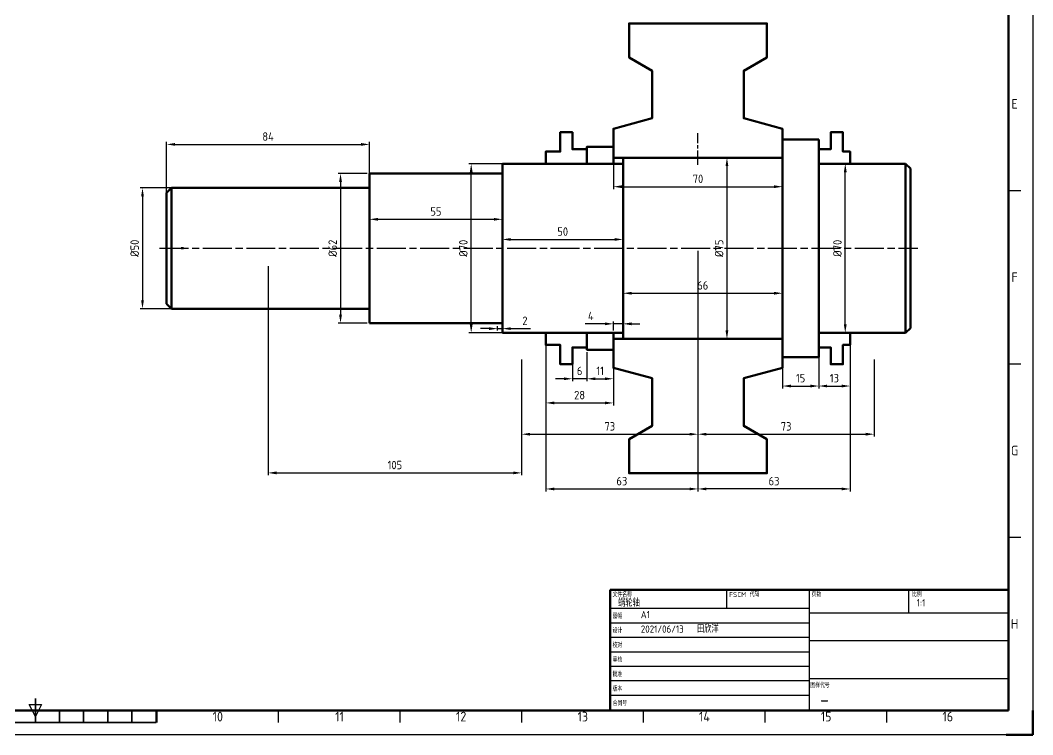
# Paper-space layout '轴设计图' of a CAD drawing. Header units: millimetres. Extents: x -5 to 836, y -17 to 577.
# Drawn here: x 416.8 to 836, y -17 to 278.7 of the extents above; entities that cross this region are included whole.
import ezdxf
from ezdxf.enums import TextEntityAlignment as Align

# ---------------------------------------------------------------- set-up
doc = ezdxf.new("R2010")
doc.units = ezdxf.units.MM
doc.linetypes.add('AM_ISO08W050', pattern=[18, 12, -1.5, 3, -1.5])
doc.linetypes.add('AM_ISO08W050x2', pattern=[9, 6, -0.75, 1.5, -0.75])
for name, color, linetype, lineweight in [('AM_0', 7, 'Continuous', 50), ('AM_5', 7, 'Continuous', 25), ('AM_7', 4, 'AM_ISO08W050', 25), ('AM_BOR', 7, 'Continuous', 50)]:
    doc.layers.add(name, color=color, linetype=linetype, lineweight=lineweight)
doc.styles.add('ACGBTS', font='isocp.shx', dxfattribs={"bigfont": 'gbcbig.shx'})
doc.styles.add('ACISOTS', font='isocp.shx', dxfattribs={"bigfont": 'gbcbig.shx'})
doc.styles.get("Standard").update_dxf_attribs({"font": 'ISOCP.SHX', "bigfont": 'gbcbig.shx'})
doc.dimstyles.new('AM_GB$0', dxfattribs={"dimtxt": 3.5, "dimasz": 3.5, "dimexe": 1, "dimexo": 1, "dimgap": 1.5, "dimtad": 1, "dimdsep": 46, "dimtxsty": 'Standard', "dimcen": 0, "dimclrd": 256, "dimclre": 256, "dimclrt": 7, "dimadec": 0, "dimazin": 2, "dimtp": 0.1, "dimtm": 0.1, "dimtfac": 0.71, "dimtdec": 3, "dimtmove": 0, "dimatfit": 3, "dimfxl": 1, "dimlwd": -1, "dimlwe": -1, "dimarcsym": 0})

# ---------------------------------------------------------------- blocks, each defined once
blk = doc.blocks.new('GB_A1_A')
for p, q in [((831, 10), (831, 584)), ((25, 10), (831, 10))]:
    blk.add_line(p, q)
at = {"layer": 'AM_BOR', "color": 1, "lineweight": 25}
for p, q in [((841, 594), (841, 0)), ((831, 225.25), (836, 225.25)), ((831, 153.5), (836, 153.5)), ((831, 81.75), (836, 81.75)), ((428, 7.5), (425.5, 12.5)), ((425.5, 12.5), (430.5, 12.5)), ((430.5, 12.5), (428, 7.5)), ((478.375, 5), (478.375, 10)), ((528.75, 5), (528.75, 10)), ((579.125, 5), (579.125, 10)), ((629.5, 5), (629.5, 10)), ((679.875, 5), (679.875, 10)), ((730.25, 5), (730.25, 10)), ((780.625, 5), (780.625, 10)), ((841, 0), (0, 0))]:
    blk.add_line(p, q, dxfattribs=at)
at = {"layer": 'AM_BOR', "color": 2, "lineweight": 35}
for p, q in [((428, 10), (428, 15)), ((428, 10), (428, 5)), ((438, 10), (438, 5)), ((448, 10), (448, 5)), ((458, 10), (458, 5)), ((468, 10), (468, 5)), ((478, 10), (478, 5)), ((378, 5), (478, 5))]:
    blk.add_line(p, q, dxfattribs=at)
at = {"layer": 'AM_BOR'}
for q in [(841, 10), (830, 0)]:
    blk.add_line((841, 0), q, dxfattribs=at)
at = {"layer": 'AM_BOR', "color": 1, "lineweight": 25, "style": 'ACISOTS'}
for s, p in [('E', (833.5, 261.125)), ('F', (833.5, 189.375)), ('G', (833.5, 117.625)), ('H', (833.5, 45.875)), ('10', (503.5625, 7.5)), ('11', (553.9375, 7.5)), ('12', (604.3125, 7.5)), ('13', (654.6875, 7.5)), ('14', (705.0625, 7.5)), ('15', (755.4375, 7.5)), ('16', (805.8125, 7.5))]:
    blk.add_text(s, height=4, dxfattribs=at).set_placement(p, align=Align.MIDDLE)
blk = doc.blocks.new('GB_TITLEA')
for p, q in [((0, 50), (-165, 50)), ((-165, 0), (-165, 50)), ((0, 0), (0, 50)), ((0, 0), (-165, 0))]:
    blk.add_line(p, q)
at = {"layer": 'AM_BOR', "color": 1, "lineweight": 25}
for p, q in [((-116.86, 50), (-116.86, 42.38)), ((-82.5, 0), (-82.5, 50)), ((-41.25, 40.35), (-41.25, 50)), ((-165, 42.38), (-82.5, 42.38)), ((-165, 42), (-165, 30)), ((0, 40.35), (-82.5, 40.35)), ((-165, 36.38), (-82.5, 36.38)), ((-165, 30.38), (-82.5, 30.38)), ((-82.5, 29.01), (0, 29.01)), ((-165, 24.38), (-82.5, 24.38)), ((-165, 18.38), (-82.5, 18.38)), ((-82.5, 13.29), (0, 13.29)), ((-165, 12.38), (-82.5, 12.38)), ((-165, 6.38), (-82.5, 6.38))]:
    blk.add_line(p, q, dxfattribs=at)
at = {"layer": 'AM_BOR', "color": 1, "lineweight": 25, "style": 'ACGBTS'}
for s, p in [('文件名称', (-163.97, 47.04)), ('FSCM 代码', (-115.7, 47.04)), ('页数', (-81.55, 47.11)), ('比例', (-39.97, 47.11)), ('图幅', (-163.97, 38.14)), ('设计', (-163.97, 32.14)), ('校对', (-163.97, 26.05)), ('审核', (-163.97, 20.08)), ('批准', (-163.97, 13.99)), ('版本', (-163.97, 7.99)), ('图样代号', (-82.12, 9.41)), ('合同号', (-163.97, 1.99))]:
    blk.add_text(s, height=2, dxfattribs=at).set_placement(p)
at = {"layer": 'AM_BOR', "color": 2, "lineweight": 35, "style": 'ACGBTS'}
for tag, p, height in [('GEN-TITLE-DWG{13.6}', (-161.69, 43.04), 3), ('GEN-TITLE-FSCM{8.6}', (-113.32, 43.04), 3), ('GEN-TITLE-SHEET{11.8}', (-79.67, 43.11), 3), ('GEN-TITLE-SCA{12.7}', (-38.05, 43.13), 3), ('GEN-TITLE-SIZ{22.6}', (-152.3, 38.23), 3), ('GEN-TITLE-DAT{7.1}', (-152.3, 32.23), 3), ('GEN-TITLE-NAME{14.9}', (-129.04, 32.23), 3), ('GEN-TITLE-DACT{21}', (-78.21, 33.14), 3.5), ('GEN-TITLE-CHKD{7.1}', (-152.3, 26.14), 3), ('GEN-TITLE-CHKM{14.9}', (-129.04, 26.14), 3), ('GEN-TITLE-DES1{12.3}', (-78.24, 20.94), 6), ('GEN-TITLE-APPD{7.1}', (-152.3, 20.17), 3), ('GEN-TITLE-APPM{14.9}', (-129.04, 20.17), 3), ('GEN-TITLE-ISSD{7.1}', (-152.3, 14.08), 3), ('GEN-TITLE-ISSM{14.9}', (-129.04, 14.08), 3), ('GEN-TITLE-DES2{24.5}', (-78.21, 15.44), 3), ('GEN-TITLE-REV{22.6}', (-152.3, 8.08), 3), ('GEN-TITLE-CTRN{19.4}', (-152.3, 2.08), 3.5)]:
    blk.add_attdef(tag, p, '', height=height, dxfattribs=at)
at = {"layer": 'AM_BOR', "style": 'ACGBTS'}
blk.add_attdef('GEN-TITLE-NR{12.3}', (-78.08, 1.63), '', height=6, dxfattribs=at)
blk = doc.blocks.new('*D99')
at = {"layer": 'AM_5', "linetype": 'ByBlock', "transparency": 16777216}
for p, q in [((517.37, 209.32), (466.37, 209.32)), ((467.37, 205.82), (467.37, 162.82)), ((517.37, 159.32), (466.37, 159.32))]:
    blk.add_line(p, q, dxfattribs=at)
at = {"layer": 'AM_5', "transparency": 16777216}
for points in [[(466.79, 205.82), (467.95, 205.82), (467.37, 209.32)], [(466.79, 162.82), (467.95, 162.82), (467.37, 159.32)]]:
    blk.add_solid(points, dxfattribs=at)
at = {"layer": 'Defpoints', "color": 0, "transparency": 16777216}
for p in [(518.37, 209.32), (467.37, 159.32), (518.37, 159.32)]:
    blk.add_point(p, dxfattribs=at)
at = {"layer": 'AM_5', "color": 7, "transparency": 16777216, "insert": (464.12, 184.32), "char_height": 3.5, "attachment_point": 5, "rotation": 90}
blk.add_mtext('%%C50', dxfattribs=at)
blk = doc.blocks.new('*D104')
at = {"layer": 'AM_5', "linetype": 'ByBlock', "transparency": 16777216}
for p, q in [((623.37, 219.32), (602.47, 219.32)), ((603.47, 152.82), (603.47, 215.82)), ((623.37, 149.32), (602.47, 149.32))]:
    blk.add_line(p, q, dxfattribs=at)
at = {"layer": 'AM_5', "transparency": 16777216}
for points in [[(602.89, 215.82), (604.05, 215.82), (603.47, 219.32)], [(602.89, 152.82), (604.05, 152.82), (603.47, 149.32)]]:
    blk.add_solid(points, dxfattribs=at)
at = {"layer": 'Defpoints', "color": 0, "transparency": 16777216}
for p in [(603.47, 219.32), (624.37, 219.32), (624.37, 149.32)]:
    blk.add_point(p, dxfattribs=at)
at = {"layer": 'AM_5', "color": 7, "transparency": 16777216, "insert": (600.22, 184.32), "char_height": 3.5, "attachment_point": 5, "rotation": 90}
blk.add_mtext('%%c70', dxfattribs=at)
blk = doc.blocks.new('*D105')
at = {"layer": 'AM_5', "linetype": 'ByBlock', "transparency": 16777216}
for p, q in [((769.37, 219.32), (757.37, 219.32)), ((758.37, 152.82), (758.37, 215.82)), ((769.37, 149.32), (757.37, 149.32))]:
    blk.add_line(p, q, dxfattribs=at)
at = {"layer": 'AM_5', "transparency": 16777216}
for points in [[(757.79, 215.82), (758.95, 215.82), (758.37, 219.32)], [(757.79, 152.82), (758.95, 152.82), (758.37, 149.32)]]:
    blk.add_solid(points, dxfattribs=at)
at = {"layer": 'Defpoints', "color": 0, "transparency": 16777216}
for p in [(758.37, 219.32), (770.37, 219.32), (770.37, 149.32)]:
    blk.add_point(p, dxfattribs=at)
at = {"layer": 'AM_5', "color": 7, "transparency": 16777216, "insert": (755.12, 184.32), "char_height": 3.5, "attachment_point": 5, "rotation": 90}
blk.add_mtext('%%c70', dxfattribs=at)
blk = doc.blocks.new('*D100')
at = {"layer": 'AM_5', "linetype": 'ByBlock', "transparency": 16777216}
for p, q in [((519.37, 176.92), (519.37, 90.37)), ((624.37, 138.32), (624.37, 90.37)), ((522.87, 91.37), (620.87, 91.37))]:
    blk.add_line(p, q, dxfattribs=at)
at = {"layer": 'AM_5', "transparency": 16777216}
for points in [[(522.87, 91.95), (522.87, 90.78), (519.37, 91.37)], [(620.87, 91.95), (620.87, 90.78), (624.37, 91.37)]]:
    blk.add_solid(points, dxfattribs=at)
at = {"layer": 'Defpoints', "color": 0, "transparency": 16777216}
for p in [(519.37, 177.92), (624.37, 139.32), (624.37, 91.37)]:
    blk.add_point(p, dxfattribs=at)
at = {"layer": 'AM_5', "color": 7, "transparency": 16777216, "insert": (571.87, 94.62), "char_height": 3.5, "attachment_point": 5}
blk.add_mtext('105', dxfattribs=at)
blk = doc.blocks.new('*D106')
at = {"layer": 'AM_5', "linetype": 'ByBlock', "transparency": 16777216}
for p, q in [((645.37, 142.32), (645.37, 129.32)), ((651.37, 141.32), (651.37, 129.32)), ((641.87, 130.32), (638.37, 130.32)), ((651.37, 130.32), (645.37, 130.32)), ((654.87, 130.32), (658.37, 130.32))]:
    blk.add_line(p, q, dxfattribs=at)
at = {"layer": 'AM_5', "transparency": 16777216}
for points in [[(641.87, 130.9), (641.87, 129.74), (645.37, 130.32)], [(654.87, 130.9), (654.87, 129.74), (651.37, 130.32)]]:
    blk.add_solid(points, dxfattribs=at)
at = {"layer": 'Defpoints', "color": 0, "transparency": 16777216}
for p in [(645.37, 143.32), (651.37, 142.32), (645.37, 130.32)]:
    blk.add_point(p, dxfattribs=at)
at = {"layer": 'AM_5', "color": 7, "transparency": 16777216, "insert": (648.37, 133.57), "char_height": 3.5, "attachment_point": 5}
blk.add_mtext('6', dxfattribs=at)
blk = doc.blocks.new('*D107')
at = {"layer": 'AM_5', "linetype": 'ByBlock', "transparency": 16777216}
for p, q in [((651.37, 141.32), (651.37, 129.32)), ((662.37, 141.32), (662.37, 129.32)), ((654.87, 130.32), (658.87, 130.32))]:
    blk.add_line(p, q, dxfattribs=at)
at = {"layer": 'AM_5', "transparency": 16777216}
for points in [[(654.87, 130.9), (654.87, 129.74), (651.37, 130.32)], [(658.87, 130.9), (658.87, 129.74), (662.37, 130.32)]]:
    blk.add_solid(points, dxfattribs=at)
at = {"layer": 'Defpoints', "color": 0, "transparency": 16777216}
for p in [(651.37, 142.32), (662.37, 142.32), (662.37, 130.32)]:
    blk.add_point(p, dxfattribs=at)
at = {"layer": 'AM_5', "color": 7, "transparency": 16777216, "insert": (656.87, 133.57), "char_height": 3.5, "attachment_point": 5}
blk.add_mtext('11', dxfattribs=at)
blk = doc.blocks.new('*D108')
at = {"layer": 'AM_5', "linetype": 'ByBlock', "transparency": 16777216}
for p, q in [((616.37, 185.32), (616.37, 188.99)), ((666.37, 185.32), (666.37, 188.99)), ((619.87, 187.99), (662.87, 187.99))]:
    blk.add_line(p, q, dxfattribs=at)
at = {"layer": 'AM_5', "transparency": 16777216}
for points in [[(619.87, 188.57), (619.87, 187.41), (616.37, 187.99)], [(662.87, 188.57), (662.87, 187.41), (666.37, 187.99)]]:
    blk.add_solid(points, dxfattribs=at)
at = {"layer": 'Defpoints', "color": 0, "transparency": 16777216}
for p in [(666.37, 187.99), (616.37, 184.32), (666.37, 184.32)]:
    blk.add_point(p, dxfattribs=at)
at = {"layer": 'AM_5', "color": 7, "transparency": 16777216, "insert": (641.37, 191.24), "char_height": 3.5, "attachment_point": 5}
blk.add_mtext('50', dxfattribs=at)
blk = doc.blocks.new('*D109')
at = {"layer": 'AM_5', "linetype": 'ByBlock', "transparency": 16777216}
for p, q in [((561.37, 185.32), (561.37, 197.32)), ((616.37, 185.32), (616.37, 197.32)), ((564.87, 196.32), (612.87, 196.32))]:
    blk.add_line(p, q, dxfattribs=at)
at = {"layer": 'AM_5', "transparency": 16777216}
for points in [[(564.87, 196.9), (564.87, 195.74), (561.37, 196.32)], [(612.87, 196.9), (612.87, 195.74), (616.37, 196.32)]]:
    blk.add_solid(points, dxfattribs=at)
at = {"layer": 'Defpoints', "color": 0, "transparency": 16777216}
for p in [(616.37, 196.32), (561.37, 184.32), (616.37, 184.32)]:
    blk.add_point(p, dxfattribs=at)
at = {"layer": 'AM_5', "color": 7, "transparency": 16777216, "insert": (588.87, 199.57), "char_height": 3.5, "attachment_point": 5}
blk.add_mtext('55', dxfattribs=at)
blk = doc.blocks.new('*D110')
at = {"layer": 'AM_5', "linetype": 'ByBlock', "transparency": 16777216}
for p, q in [((477.37, 185.32), (477.37, 228.32)), ((480.87, 227.32), (557.87, 227.32)), ((561.37, 185.32), (561.37, 228.32))]:
    blk.add_line(p, q, dxfattribs=at)
at = {"layer": 'AM_5', "transparency": 16777216}
for points in [[(480.87, 227.9), (480.87, 226.74), (477.37, 227.32)], [(557.87, 227.9), (557.87, 226.74), (561.37, 227.32)]]:
    blk.add_solid(points, dxfattribs=at)
at = {"layer": 'Defpoints', "color": 0, "transparency": 16777216}
for p in [(561.37, 227.32), (477.37, 184.32), (561.37, 184.32)]:
    blk.add_point(p, dxfattribs=at)
at = {"layer": 'AM_5', "color": 7, "transparency": 16777216, "insert": (519.37, 230.57), "char_height": 3.5, "attachment_point": 5}
blk.add_mtext('84', dxfattribs=at)
blk = doc.blocks.new('*D111')
at = {"layer": 'AM_5', "linetype": 'ByBlock', "transparency": 16777216}
for p, q in [((560.37, 215.32), (548.37, 215.32)), ((549.37, 211.82), (549.37, 156.82)), ((560.37, 153.32), (548.37, 153.32))]:
    blk.add_line(p, q, dxfattribs=at)
at = {"layer": 'AM_5', "transparency": 16777216}
for points in [[(548.79, 211.82), (549.95, 211.82), (549.37, 215.32)], [(548.79, 156.82), (549.95, 156.82), (549.37, 153.32)]]:
    blk.add_solid(points, dxfattribs=at)
at = {"layer": 'Defpoints', "color": 0, "transparency": 16777216}
for p in [(561.37, 215.32), (549.37, 153.32), (561.37, 153.32)]:
    blk.add_point(p, dxfattribs=at)
at = {"layer": 'AM_5', "color": 7, "transparency": 16777216, "insert": (546.12, 184.32), "char_height": 3.5, "attachment_point": 5, "rotation": 90}
blk.add_mtext('%%C62', dxfattribs=at)
blk = doc.blocks.new('*D101')
at = {"layer": 'AM_5', "linetype": 'ByBlock', "transparency": 16777216}
for p, q in [((634.37, 148.32), (634.37, 119.32)), ((662.37, 145.82), (662.37, 119.32)), ((637.87, 120.32), (658.87, 120.32))]:
    blk.add_line(p, q, dxfattribs=at)
at = {"layer": 'AM_5', "transparency": 16777216}
for points in [[(637.87, 120.9), (637.87, 119.74), (634.37, 120.32)], [(658.87, 120.9), (658.87, 119.74), (662.37, 120.32)]]:
    blk.add_solid(points, dxfattribs=at)
at = {"layer": 'Defpoints', "color": 0, "transparency": 16777216}
for p in [(634.37, 149.32), (662.37, 146.82), (662.37, 120.32)]:
    blk.add_point(p, dxfattribs=at)
at = {"layer": 'AM_5', "color": 7, "transparency": 16777216, "insert": (648.37, 123.57), "char_height": 3.5, "attachment_point": 5}
blk.add_mtext('28', dxfattribs=at)
blk = doc.blocks.new('*D112')
at = {"layer": 'AM_5', "linetype": 'ByBlock', "transparency": 16777216}
for p, q in [((662.37, 220.82), (662.37, 208.82)), ((732.37, 220.82), (732.37, 208.82)), ((665.87, 209.82), (728.87, 209.82))]:
    blk.add_line(p, q, dxfattribs=at)
at = {"layer": 'AM_5', "transparency": 16777216}
for points in [[(665.87, 210.4), (665.87, 209.24), (662.37, 209.82)], [(728.87, 210.4), (728.87, 209.24), (732.37, 209.82)]]:
    blk.add_solid(points, dxfattribs=at)
at = {"layer": 'Defpoints', "color": 0, "transparency": 16777216}
for p in [(662.37, 221.82), (732.37, 221.82), (732.37, 209.82)]:
    blk.add_point(p, dxfattribs=at)
at = {"layer": 'AM_5', "color": 7, "transparency": 16777216, "insert": (697.37, 213.07), "char_height": 3.5, "attachment_point": 5}
blk.add_mtext('70', dxfattribs=at)
blk = doc.blocks.new('*D113')
at = {"layer": 'AM_5', "linetype": 'ByBlock', "transparency": 16777216}
for p, q in [((658.87, 153.06), (650.62, 153.06)), ((662.37, 150.32), (662.37, 154.06)), ((666.37, 153.06), (662.37, 153.06)), ((666.37, 150.32), (666.37, 154.06)), ((669.87, 153.06), (673.37, 153.06))]:
    blk.add_line(p, q, dxfattribs=at)
at = {"layer": 'AM_5', "transparency": 16777216}
for points in [[(658.87, 153.64), (658.87, 152.48), (662.37, 153.06)], [(669.87, 153.64), (669.87, 152.48), (666.37, 153.06)]]:
    blk.add_solid(points, dxfattribs=at)
at = {"layer": 'Defpoints', "color": 0, "transparency": 16777216}
for p in [(662.37, 153.06), (662.37, 149.32), (666.37, 149.32)]:
    blk.add_point(p, dxfattribs=at)
at = {"layer": 'AM_5', "color": 7, "transparency": 16777216, "insert": (652.99, 156.31), "char_height": 3.5, "attachment_point": 5}
blk.add_mtext('4', dxfattribs=at)
blk = doc.blocks.new('*D114')
at = {"layer": 'AM_5', "linetype": 'ByBlock', "transparency": 16777216}
for p, q in [((634.37, 129.42), (634.37, 83.72)), ((697.37, 129.42), (697.37, 83.72)), ((637.87, 84.72), (693.87, 84.72))]:
    blk.add_line(p, q, dxfattribs=at)
at = {"layer": 'AM_5', "transparency": 16777216}
for points in [[(637.87, 85.3), (637.87, 84.14), (634.37, 84.72)], [(693.87, 85.3), (693.87, 84.14), (697.37, 84.72)]]:
    blk.add_solid(points, dxfattribs=at)
at = {"layer": 'Defpoints', "color": 0, "transparency": 16777216}
for p in [(634.37, 130.42), (697.37, 130.42), (697.37, 84.72)]:
    blk.add_point(p, dxfattribs=at)
at = {"layer": 'AM_5', "color": 7, "transparency": 16777216, "insert": (665.87, 87.97), "char_height": 3.5, "attachment_point": 5}
blk.add_mtext('63', dxfattribs=at)
blk = doc.blocks.new('*D102')
at = {"layer": 'AM_5', "linetype": 'ByBlock', "transparency": 16777216}
for p, q in [((697.37, 128.64), (697.37, 83.72)), ((760.37, 129.42), (760.37, 83.72)), ((756.87, 84.72), (700.87, 84.72))]:
    blk.add_line(p, q, dxfattribs=at)
at = {"layer": 'AM_5', "transparency": 16777216}
for points in [[(700.87, 85.3), (700.87, 84.14), (697.37, 84.72)], [(756.87, 85.3), (756.87, 84.14), (760.37, 84.72)]]:
    blk.add_solid(points, dxfattribs=at)
at = {"layer": 'Defpoints', "color": 0, "transparency": 16777216}
for p in [(760.37, 130.42), (697.37, 129.64), (697.37, 84.72)]:
    blk.add_point(p, dxfattribs=at)
at = {"layer": 'AM_5', "color": 7, "transparency": 16777216, "insert": (728.87, 87.97), "char_height": 3.5, "attachment_point": 5}
blk.add_mtext('63', dxfattribs=at)
blk = doc.blocks.new('*D115')
at = {"layer": 'AM_5', "linetype": 'ByBlock', "transparency": 16777216}
for p, q in [((610.87, 151.07), (607.37, 151.07)), ((614.37, 150.32), (614.37, 152.07)), ((614.37, 151.07), (616.37, 151.07)), ((616.37, 150.32), (616.37, 152.07)), ((619.87, 151.07), (628.07, 151.07))]:
    blk.add_line(p, q, dxfattribs=at)
at = {"layer": 'AM_5', "transparency": 16777216}
for points in [[(610.87, 151.65), (610.87, 150.49), (614.37, 151.07)], [(619.87, 151.65), (619.87, 150.49), (616.37, 151.07)]]:
    blk.add_solid(points, dxfattribs=at)
at = {"layer": 'Defpoints', "color": 0, "transparency": 16777216}
for p in [(616.37, 151.07), (614.37, 149.32), (616.37, 149.32)]:
    blk.add_point(p, dxfattribs=at)
at = {"layer": 'AM_5', "color": 7, "transparency": 16777216, "insert": (625.72, 154.32), "char_height": 3.5, "attachment_point": 5}
blk.add_mtext('2', dxfattribs=at)
blk = doc.blocks.new('*D116')
at = {"layer": 'AM_5', "linetype": 'ByBlock', "transparency": 16777216}
for p, q in [((698.37, 221.82), (710.37, 221.82)), ((709.37, 218.32), (709.37, 150.32)), ((698.37, 146.82), (710.37, 146.82))]:
    blk.add_line(p, q, dxfattribs=at)
at = {"layer": 'AM_5', "transparency": 16777216}
for points in [[(708.79, 218.32), (709.95, 218.32), (709.37, 221.82)], [(708.79, 150.32), (709.95, 150.32), (709.37, 146.82)]]:
    blk.add_solid(points, dxfattribs=at)
at = {"layer": 'Defpoints', "color": 0, "transparency": 16777216}
for p in [(697.37, 221.82), (697.37, 146.82), (709.37, 146.82)]:
    blk.add_point(p, dxfattribs=at)
at = {"layer": 'AM_5', "color": 7, "transparency": 16777216, "insert": (706.12, 184.32), "char_height": 3.5, "attachment_point": 5, "rotation": 90}
blk.add_mtext('%%c75', dxfattribs=at)
blk = doc.blocks.new('*D117')
at = {"layer": 'AM_5', "linetype": 'ByBlock', "transparency": 16777216}
for p, q in [((666.37, 183.32), (666.37, 164.71)), ((732.37, 183.32), (732.37, 164.71)), ((669.87, 165.71), (728.87, 165.71))]:
    blk.add_line(p, q, dxfattribs=at)
at = {"layer": 'AM_5', "transparency": 16777216}
for points in [[(669.87, 166.3), (669.87, 165.13), (666.37, 165.71)], [(728.87, 166.3), (728.87, 165.13), (732.37, 165.71)]]:
    blk.add_solid(points, dxfattribs=at)
at = {"layer": 'Defpoints', "color": 0, "transparency": 16777216}
for p in [(666.37, 184.32), (732.37, 184.32), (732.37, 165.71)]:
    blk.add_point(p, dxfattribs=at)
at = {"layer": 'AM_5', "color": 7, "transparency": 16777216, "insert": (699.37, 168.96), "char_height": 3.5, "attachment_point": 5}
blk.add_mtext('66', dxfattribs=at)
blk = doc.blocks.new('*D118')
at = {"layer": 'AM_5', "linetype": 'ByBlock', "transparency": 16777216}
for p, q in [((732.37, 138.32), (732.37, 126.32)), ((747.37, 138.32), (747.37, 126.32)), ((735.87, 127.32), (743.87, 127.32))]:
    blk.add_line(p, q, dxfattribs=at)
at = {"layer": 'AM_5', "transparency": 16777216}
for points in [[(735.87, 127.9), (735.87, 126.74), (732.37, 127.32)], [(743.87, 127.9), (743.87, 126.74), (747.37, 127.32)]]:
    blk.add_solid(points, dxfattribs=at)
at = {"layer": 'Defpoints', "color": 0, "transparency": 16777216}
for p in [(732.37, 139.32), (747.37, 139.32), (747.37, 127.32)]:
    blk.add_point(p, dxfattribs=at)
at = {"layer": 'AM_5', "color": 7, "transparency": 16777216, "insert": (739.87, 130.57), "char_height": 3.5, "attachment_point": 5}
blk.add_mtext('15', dxfattribs=at)
blk = doc.blocks.new('*D119')
at = {"layer": 'AM_5', "linetype": 'ByBlock', "transparency": 16777216}
for p, q in [((747.37, 148.32), (747.37, 126.32)), ((760.37, 148.32), (760.37, 126.32)), ((750.87, 127.32), (756.87, 127.32))]:
    blk.add_line(p, q, dxfattribs=at)
at = {"layer": 'AM_5', "transparency": 16777216}
for points in [[(750.87, 127.9), (750.87, 126.74), (747.37, 127.32)], [(756.87, 127.9), (756.87, 126.74), (760.37, 127.32)]]:
    blk.add_solid(points, dxfattribs=at)
at = {"layer": 'Defpoints', "color": 0, "transparency": 16777216}
for p in [(747.37, 149.32), (760.37, 149.32), (760.37, 127.32)]:
    blk.add_point(p, dxfattribs=at)
at = {"layer": 'AM_5', "color": 7, "transparency": 16777216, "insert": (753.87, 130.57), "char_height": 3.5, "attachment_point": 5}
blk.add_mtext('13', dxfattribs=at)
blk = doc.blocks.new('*D103')
at = {"layer": 'AM_5', "linetype": 'ByBlock', "transparency": 16777216}
for p, q in [((624.37, 138.32), (624.37, 106.38)), ((697.37, 138.32), (697.37, 106.38)), ((627.87, 107.38), (693.87, 107.38))]:
    blk.add_line(p, q, dxfattribs=at)
at = {"layer": 'AM_5', "transparency": 16777216}
for points in [[(627.87, 107.96), (627.87, 106.8), (624.37, 107.38)], [(693.87, 107.96), (693.87, 106.8), (697.37, 107.38)]]:
    blk.add_solid(points, dxfattribs=at)
at = {"layer": 'Defpoints', "color": 0, "transparency": 16777216}
for p in [(624.37, 139.32), (697.37, 139.32), (697.37, 107.38)]:
    blk.add_point(p, dxfattribs=at)
at = {"layer": 'AM_5', "color": 7, "transparency": 16777216, "insert": (660.87, 110.63), "char_height": 3.5, "attachment_point": 5}
blk.add_mtext('73', dxfattribs=at)
blk = doc.blocks.new('*D120')
at = {"layer": 'AM_5', "linetype": 'ByBlock', "transparency": 16777216}
for p, q in [((697.37, 183.32), (697.37, 106.38)), ((770.37, 138.32), (770.37, 106.38)), ((700.87, 107.38), (766.87, 107.38))]:
    blk.add_line(p, q, dxfattribs=at)
at = {"layer": 'AM_5', "transparency": 16777216}
for points in [[(700.87, 107.96), (700.87, 106.8), (697.37, 107.38)], [(766.87, 107.96), (766.87, 106.8), (770.37, 107.38)]]:
    blk.add_solid(points, dxfattribs=at)
at = {"layer": 'Defpoints', "color": 0, "transparency": 16777216}
for p in [(697.37, 184.32), (770.37, 139.32), (770.37, 107.38)]:
    blk.add_point(p, dxfattribs=at)
at = {"layer": 'AM_5', "color": 7, "transparency": 16777216, "insert": (733.87, 110.63), "char_height": 3.5, "attachment_point": 5}
blk.add_mtext('73', dxfattribs=at)

psp = doc.layouts.new('轴设计图')

# ---------------------------------------------------------------- linework, layer by layer
at = {"layer": 'AM_0'}
for p, q in [((732.369, 229.318), (747.369, 229.318)), ((732.369, 229.318), (732.369, 139.318)), ((747.369, 229.318), (747.369, 139.318)), ((616.369, 219.318), (666.369, 219.318)), ((616.369, 219.318), (616.369, 149.318)), ((666.369, 221.818), (732.369, 221.818)), ((666.369, 221.818), (666.369, 146.818)), ((666.369, 219.318), (666.369, 149.318)), ((732.369, 221.818), (732.369, 146.818)), ((747.369, 219.318), (783.369, 219.318)), ((747.369, 219.318), (747.369, 149.318)), ((783.369, 219.318), (783.369, 149.318)), ((783.369, 219.318), (785.369, 217.318)), ((561.369, 215.318), (616.369, 215.318)), ((561.369, 215.318), (561.369, 153.318)), ((616.369, 215.318), (616.369, 153.318)), ((785.369, 217.318), (785.369, 151.318)), ((479.369, 209.318), (477.369, 207.318)), ((477.369, 207.318), (477.369, 161.318)), ((479.369, 209.318), (561.369, 209.318)), ((479.369, 209.318), (479.369, 159.318)), ((561.369, 209.318), (561.369, 159.318)), ((483.369, 184.318), (484.369, 184.318)), ((479.369, 159.318), (477.369, 161.318)), ((479.369, 159.318), (561.369, 159.318)), ((561.369, 153.318), (616.369, 153.318)), ((783.369, 149.318), (785.369, 151.318)), ((616.369, 149.318), (666.369, 149.318)), ((666.369, 146.818), (732.369, 146.818)), ((747.369, 149.318), (783.369, 149.318)), ((732.369, 139.318), (747.369, 139.318))]:
    psp.add_line(p, q, dxfattribs=at)
for points in [[(697.369, 221.818), (662.369, 221.818), (662.369, 233.818), (678.402, 238.115), (678.402, 257.796), (668.841, 263.317), (668.841, 277.397), (697.369, 277.397)], [(697.369, 221.818), (732.369, 221.818), (732.369, 233.818), (716.335, 238.115), (716.335, 257.796), (725.897, 263.317), (725.897, 277.397), (697.369, 277.397)], [(638.369, 224.318), (640.369, 224.318), (640.369, 232.318), (645.369, 232.318), (645.369, 225.318), (651.369, 225.318)], [(758.369, 224.318), (757.369, 224.318), (757.369, 232.318), (752.369, 232.318), (752.369, 225.318), (747.369, 225.318)], [(634.369, 219.318), (634.369, 224.318), (637.369, 224.318)], [(637.369, 224.318), (638.369, 224.318)], [(662.369, 219.318), (662.369, 226.318), (651.369, 226.318), (651.369, 219.318)], [(760.369, 219.318), (760.369, 224.318), (758.369, 224.318)], [(747.369, 219.318), (757.369, 219.318)], [(634.369, 149.318), (634.369, 144.318), (637.369, 144.318)], [(662.369, 149.318), (662.369, 142.318), (651.369, 142.318), (651.369, 149.318)], [(697.369, 146.818), (662.369, 146.818), (662.369, 134.818), (678.402, 130.522), (678.402, 110.841), (668.841, 105.32), (668.841, 91.24), (697.369, 91.24)], [(697.369, 146.818), (732.369, 146.818), (732.369, 134.818), (716.335, 130.522), (716.335, 110.841), (725.897, 105.32), (725.897, 91.24), (697.369, 91.24)], [(760.369, 149.318), (760.369, 144.318), (758.369, 144.318)], [(637.369, 144.318), (638.369, 144.318)], [(638.369, 144.318), (640.369, 144.318), (640.369, 136.318), (645.369, 136.318), (645.369, 143.318), (651.369, 143.318)], [(758.369, 144.318), (757.369, 144.318), (757.369, 136.318), (752.369, 136.318), (752.369, 143.318), (747.369, 143.318)]]:
    psp.add_lwpolyline(points, dxfattribs=at)
at = {"layer": 'AM_7', "linetype": 'AM_ISO08W050x2'}
psp.add_line((697.369, 218.818), (697.369, 231.957), dxfattribs=at)
at = {"layer": 'AM_7'}
psp.add_line((474.369, 184.318), (788.369, 184.318), dxfattribs=at)

# ---------------------------------------------------------------- block references
at = {"layer": 'AM_0', "lineweight": 0}
psp.add_blockref('GB_A1_A', (-5, -17), dxfattribs=at)
psp.add_blockref('GB_TITLEA', (826, -7), dxfattribs=at).add_auto_attribs({'GEN-TITLE-DWG{13.6}': '蜗轮轴', 'GEN-TITLE-SCA{12.7}': '1:1', 'GEN-TITLE-DAT{7.1}': '2021/06/13', 'GEN-TITLE-NAME{14.9}': '田欣洋', 'GEN-TITLE-NR{12.3}': '-', 'GEN-TITLE-SIZ{22.6}': 'A1'})

# ---------------------------------------------------------------- dimensions: what is measured, and where the dimension line sits
at = {"layer": 'AM_5'}
for base, p1, p2, picture, middle in [((561.369, 227.318), (477.369, 184.318), (561.369, 184.318), '*D110', (519.369, 230.568)), ((666.369, 187.989), (616.369, 184.318), (666.369, 184.318), '*D108', (641.369, 191.239)), ((732.369, 165.712), (666.369, 184.318), (732.369, 184.318), '*D117', (699.369, 168.962)), ((616.369, 151.07), (614.369, 149.318), (616.369, 149.318), '*D115', (625.718, 154.321)), ((662.369, 153.06), (666.369, 149.318), (662.369, 149.318), '*D113', (652.994, 156.31)), ((662.369, 120.318), (634.369, 149.318), (662.369, 146.818), '*D101', (648.369, 123.569))]:
    dim = psp.add_linear_dim(base=base, p1=p1, p2=p2, dimstyle='AM_GB$0', override={"dimpost": ''}, dxfattribs=at)
    dim.commit()
    dim.dimension.update_dxf_attribs({"geometry": picture, "text_midpoint": middle})
for base, p1, p2, override, picture, middle in [((603.469, 219.318), (624.369, 149.318), (624.369, 219.318), {"dimpost": '%%c<>'}, '*D104', (600.219, 184.318)), ((709.369, 146.818), (697.369, 221.818), (697.369, 146.818), {"dimpost": '%%c<>'}, '*D116', (706.119, 184.318)), ((758.369, 219.318), (770.369, 149.318), (770.369, 219.318), {"dimpost": '%%c<>'}, '*D105', (755.119, 184.318)), ((549.369, 153.318), (561.369, 215.318), (561.369, 153.318), {"dimpost": '%%C<>'}, '*D111', (546.119, 184.318)), ((467.369, 159.318), (518.369, 209.318), (518.369, 159.318), {"dimpost": '%%C<>'}, '*D99', (464.119, 184.318))]:
    dim = psp.add_linear_dim(base=base, p1=p1, p2=p2, angle=90, dimstyle='AM_GB$0', override=override, dxfattribs=at)
    dim.commit()
    dim.dimension.update_dxf_attribs({"geometry": picture, "text_midpoint": middle})
for base, p1, p2, picture, middle in [((732.369, 209.818), (662.369, 221.818), (732.369, 221.818), '*D112', (697.369, 213.068)), ((616.369, 196.318), (561.369, 184.318), (616.369, 184.318), '*D109', (588.869, 199.568)), ((770.369, 107.379), (697.369, 184.318), (770.369, 139.318), '*D120', (733.869, 110.629)), ((624.369, 91.368), (519.369, 177.918), (624.369, 139.318), '*D100', (571.869, 94.618)), ((760.369, 127.318), (747.369, 149.318), (760.369, 149.318), '*D119', (753.869, 130.568)), ((645.369, 130.318), (651.369, 142.318), (645.369, 143.318), '*D106', (648.369, 133.568)), ((697.369, 107.379), (624.369, 139.318), (697.369, 139.318), '*D103', (660.869, 110.629)), ((662.369, 130.318), (651.369, 142.318), (662.369, 142.318), '*D107', (656.869, 133.568)), ((747.369, 127.318), (732.369, 139.318), (747.369, 139.318), '*D118', (739.869, 130.568)), ((697.369, 84.721), (634.369, 130.418), (697.369, 130.418), '*D114', (665.869, 87.971)), ((697.369, 84.721), (760.369, 130.418), (697.369, 129.641), '*D102', (728.869, 87.971))]:
    dim = psp.add_linear_dim(base=base, p1=p1, p2=p2, dimstyle='AM_GB$0', dxfattribs=at)
    dim.commit()
    dim.dimension.update_dxf_attribs({"geometry": picture, "text_midpoint": middle})

doc.saveas('drawing.dxf')
